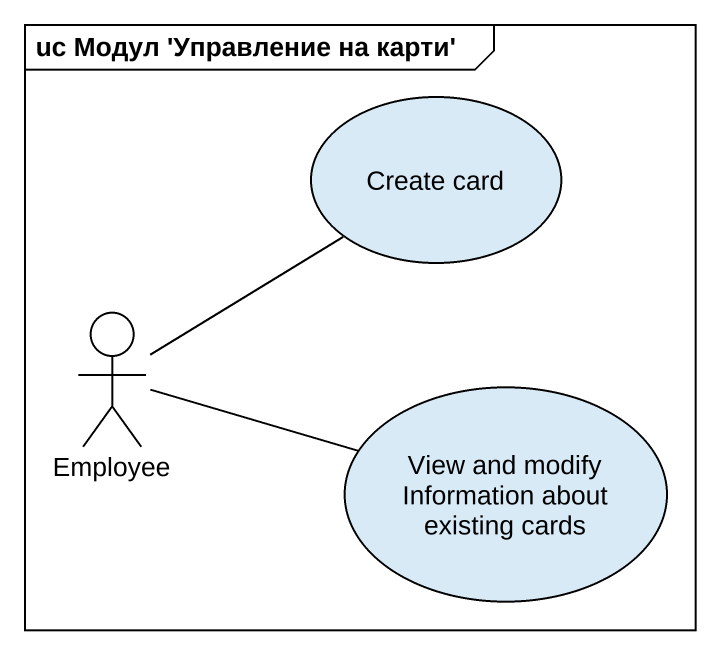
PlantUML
@startuml
mainframe uc Модул 'Управление на карти'
usecase "Create card" as Create_card
actor Employee
usecase "View and modify Information about existing cards" as View_and_modify_Information
Employee -up- Create_card
Employee -right- View_and_modify_Information
@enduml
